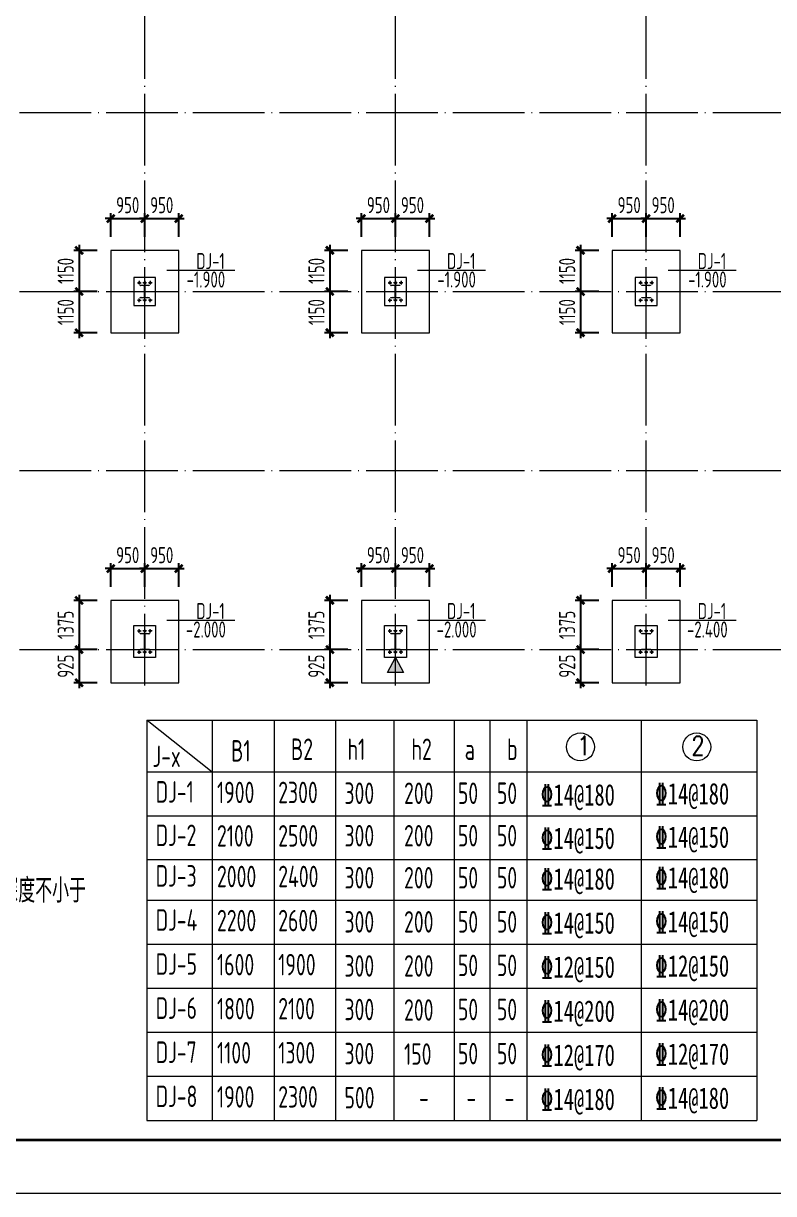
# Model space of a CAD drawing. Header units: millimetres. Extents: x 19781 to 898973, y -947928 to -267362.
# Drawn here: x 96355 to 117300, y -384690 to -352009 of the extents above; entities that cross this region are included whole.
import ezdxf
from ezdxf.enums import TextEntityAlignment as Align

# ---------------------------------------------------------------- set-up
doc = ezdxf.new("R2010")
doc.units = ezdxf.units.MM
doc.header["$LTSCALE"] = 100
doc.linetypes.add('CENTERX2', pattern=[101.599999, 63.5, -12.7, 12.7, -12.7])
doc.linetypes.add('DOTE', pattern=[2.42, 2, -0.2, 0.02, -0.2])
doc.layers.get('0').update_dxf_attribs({"lineweight": 18})
for name, color, linetype, lineweight in [('10', 7, 'Continuous', 18), ('1000', 2, 'Continuous', 18), ('11000', 4, 'Continuous', 18), ('52', 2, 'Continuous', 18), ('BORDER', 7, 'Continuous', 18), ('DIM', 3, 'Continuous', 18), ('DOTE', 1, 'DOTE', 18), ('JC', 7, 'Continuous', 18), ('PUB_TEXT', 7, 'Continuous', 18), ('TC', 151, 'Continuous', 18), ('数字', 3, 'Continuous', 20), ('轴线', 1, 'CENTERX2', 13), ('钢柱', 4, 'Continuous', 20)]:
    doc.layers.add(name, color=color, linetype=linetype, lineweight=lineweight)
doc.styles.add('_HZTXT', font='txt.shx', dxfattribs={"width": 0.7, "bigfont": 'hztxt.shx'})
doc.styles.add('TSSD_REIN', font='tssdeng.shx', dxfattribs={"width": 0.7, "bigfont": 'hztxt.shx'})
doc.dimstyles.new('TSSD_100_100', dxfattribs={"dimtxt": 300, "dimasz": 100, "dimexe": 100, "dimexo": 250, "dimgap": 100, "dimtad": 1, "dimdec": 0, "dimzin": 0, "dimdsep": 46, "dimtxsty": 'TSSD_REIN', "dimblk": 'ARCHTICK', "dimcen": 0, "dimdle": 100, "dimclrt": 7, "dimadec": 0, "dimazin": 0, "dimtfac": 1, "dimtdec": 0, "dimtix": 1, "dimtmove": 2, "dimatfit": 3, "dimfxl": 1, "dimtolj": 1, "dimtzin": 0, "dimarcsym": 0})
pattern_1 = [(315, (0, 0), (7.0710678, 7.0710678), []), (315, (0, -2.5), (7.0710678, 7.0710678), [])]

# ---------------------------------------------------------------- blocks, each defined once
blk = doc.blocks.new('_ArchTick_0')
at = {"color": 0, "linetype": 'ByBlock'}
blk.add_lwpolyline([(-0.71, -0.71, 0.5, 0.5, 0), (0.71, 0.71, 0.5, 0.5, 0)], format="xyseb", dxfattribs=at)
blk = doc.blocks.new('*X1571')
at = {"layer": 'DIM', "color": 0, "lineweight": -2, "ltscale": 100, "transparency": 16777216}
for p, q in [((97910, -367972), (97910, -369647)), ((98417, -368122), (97760, -368122)), ((98417, -369497), (97760, -369497))]:
    blk.add_line(p, q, dxfattribs=at)
at = {"layer": 'DIM', "color": 0, "lineweight": -2, "ltscale": 100, "transparency": 16777216, "xscale": 150, "yscale": 150, "zscale": 150}
for p, rotation in [((97910, -368122), 90), ((97910, -369497), 270)]:
    blk.add_blockref('_ArchTick_0', p, dxfattribs=dict(at, rotation=rotation))
at = {"layer": 'DIM', "color": 7, "ltscale": 100, "transparency": 16777216, "insert": (97535, -368809), "char_height": 450, "width": 3195, "attachment_point": 5, "rotation": 90, "style": 'TSSD_REIN'}
blk.add_mtext('1375', dxfattribs=at)
blk = doc.blocks.new('_ARCHTICK')
at = {"color": 0, "linetype": 'ByBlock', "const_width": 0.5}
blk.add_lwpolyline([(-0.5, -0.5), (0.5, 0.5)], dxfattribs=at)
blk = doc.blocks.new('*X1572')
at = {"layer": 'DIM', "color": 0, "lineweight": -2, "ltscale": 100, "transparency": 16777216}
for p, q in [((98792, -367234), (98642, -367234)), ((98792, -367747), (98792, -367084)), ((98792, -367234), (99742, -367234)), ((99742, -367747), (99742, -367084)), ((99742, -367234), (99892, -367234))]:
    blk.add_line(p, q, dxfattribs=at)
at = {"layer": 'DIM', "color": 0, "lineweight": -2, "ltscale": 100, "transparency": 16777216, "xscale": 150, "yscale": 150, "zscale": 150}
blk.add_blockref('_ArchTick_0', (98792, -367234), dxfattribs=at)
at = {"layer": 'DIM', "color": 0, "lineweight": -2, "ltscale": 100, "transparency": 16777216, "xscale": 150, "yscale": 150, "zscale": 150, "rotation": 180}
blk.add_blockref('_ArchTick_0', (99742, -367234), dxfattribs=at)
at = {"layer": 'DIM', "color": 7, "ltscale": 100, "transparency": 16777216, "insert": (99267, -366859), "char_height": 450, "width": 2430, "attachment_point": 5, "style": 'TSSD_REIN'}
blk.add_mtext('950', dxfattribs=at)
blk = doc.blocks.new('*X1577')
at = {"layer": 'DIM', "color": 0, "lineweight": -2, "ltscale": 100, "transparency": 16777216}
for p, q in [((98417, -369497), (97760, -369497)), ((97910, -369497), (97910, -369347)), ((97910, -369497), (97910, -370422)), ((98417, -370422), (97760, -370422)), ((97910, -370422), (97910, -370572))]:
    blk.add_line(p, q, dxfattribs=at)
at = {"layer": 'DIM', "color": 0, "lineweight": -2, "ltscale": 100, "transparency": 16777216, "xscale": 150, "yscale": 150, "zscale": 150}
for p, rotation in [((97910, -369497), 270), ((97910, -370422), 90)]:
    blk.add_blockref('_ArchTick_0', p, dxfattribs=dict(at, rotation=rotation))
at = {"layer": 'DIM', "color": 7, "ltscale": 100, "transparency": 16777216, "insert": (97535, -369959), "char_height": 450, "width": 2430, "attachment_point": 5, "rotation": 90, "style": 'TSSD_REIN'}
blk.add_mtext('925', dxfattribs=at)
blk = doc.blocks.new('*X1578')
at = {"layer": 'DIM', "color": 0, "lineweight": -2, "ltscale": 100, "transparency": 16777216}
for p, q in [((99742, -367234), (99592, -367234)), ((99742, -367747), (99742, -367084)), ((99742, -367234), (100692, -367234)), ((100692, -367747), (100692, -367084)), ((100692, -367234), (100842, -367234))]:
    blk.add_line(p, q, dxfattribs=at)
at = {"layer": 'DIM', "color": 0, "lineweight": -2, "ltscale": 100, "transparency": 16777216, "xscale": 150, "yscale": 150, "zscale": 150}
blk.add_blockref('_ArchTick_0', (99742, -367234), dxfattribs=at)
at = {"layer": 'DIM', "color": 0, "lineweight": -2, "ltscale": 100, "transparency": 16777216, "xscale": 150, "yscale": 150, "zscale": 150, "rotation": 180}
blk.add_blockref('_ArchTick_0', (100692, -367234), dxfattribs=at)
at = {"layer": 'DIM', "color": 7, "ltscale": 100, "transparency": 16777216, "insert": (100217, -366859), "char_height": 450, "width": 2430, "attachment_point": 5, "style": 'TSSD_REIN'}
blk.add_mtext('950', dxfattribs=at)
blk = doc.blocks.new('*X1579')
at = {"layer": 'DIM', "color": 0, "lineweight": -2, "ltscale": 100, "transparency": 16777216}
for p, q in [((98792, -357459), (98642, -357459)), ((98792, -357972), (98792, -357309)), ((98792, -357459), (99742, -357459)), ((99742, -357972), (99742, -357309)), ((99742, -357459), (99892, -357459))]:
    blk.add_line(p, q, dxfattribs=at)
at = {"layer": 'DIM', "color": 0, "lineweight": -2, "ltscale": 100, "transparency": 16777216, "xscale": 150, "yscale": 150, "zscale": 150}
blk.add_blockref('_ArchTick_0', (98792, -357459), dxfattribs=at)
at = {"layer": 'DIM', "color": 0, "lineweight": -2, "ltscale": 100, "transparency": 16777216, "xscale": 150, "yscale": 150, "zscale": 150, "rotation": 180}
blk.add_blockref('_ArchTick_0', (99742, -357459), dxfattribs=at)
at = {"layer": 'DIM', "color": 7, "ltscale": 100, "transparency": 16777216, "insert": (99267, -357084), "char_height": 450, "width": 2430, "attachment_point": 5, "style": 'TSSD_REIN'}
blk.add_mtext('950', dxfattribs=at)
blk = doc.blocks.new('*X1580')
at = {"layer": 'DIM', "color": 0, "lineweight": -2, "ltscale": 100, "transparency": 16777216}
for p, q in [((98417, -359497), (97760, -359497)), ((97910, -359347), (97910, -360797)), ((98417, -360647), (97760, -360647))]:
    blk.add_line(p, q, dxfattribs=at)
at = {"layer": 'DIM', "color": 0, "lineweight": -2, "ltscale": 100, "transparency": 16777216, "xscale": 150, "yscale": 150, "zscale": 150}
for p, rotation in [((97910, -359497), 90), ((97910, -360647), 270)]:
    blk.add_blockref('_ArchTick_0', p, dxfattribs=dict(at, rotation=rotation))
at = {"layer": 'DIM', "color": 7, "ltscale": 100, "transparency": 16777216, "insert": (97535, -360072), "char_height": 450, "width": 3195, "attachment_point": 5, "rotation": 90, "style": 'TSSD_REIN'}
blk.add_mtext('1150', dxfattribs=at)
blk = doc.blocks.new('*X1581')
at = {"layer": 'DIM', "color": 0, "lineweight": -2, "ltscale": 100, "transparency": 16777216}
for p, q in [((99742, -357459), (99592, -357459)), ((99742, -357972), (99742, -357309)), ((99742, -357459), (100692, -357459)), ((100692, -357972), (100692, -357309)), ((100692, -357459), (100842, -357459))]:
    blk.add_line(p, q, dxfattribs=at)
at = {"layer": 'DIM', "color": 0, "lineweight": -2, "ltscale": 100, "transparency": 16777216, "xscale": 150, "yscale": 150, "zscale": 150}
blk.add_blockref('_ArchTick_0', (99742, -357459), dxfattribs=at)
at = {"layer": 'DIM', "color": 0, "lineweight": -2, "ltscale": 100, "transparency": 16777216, "xscale": 150, "yscale": 150, "zscale": 150, "rotation": 180}
blk.add_blockref('_ArchTick_0', (100692, -357459), dxfattribs=at)
at = {"layer": 'DIM', "color": 7, "ltscale": 100, "transparency": 16777216, "insert": (100217, -357084), "char_height": 450, "width": 2430, "attachment_point": 5, "style": 'TSSD_REIN'}
blk.add_mtext('950', dxfattribs=at)
blk = doc.blocks.new('*X1582')
at = {"layer": 'DIM', "color": 0, "lineweight": -2, "ltscale": 100, "transparency": 16777216}
for p, q in [((98417, -358347), (97760, -358347)), ((97910, -358197), (97910, -359647)), ((98417, -359497), (97760, -359497))]:
    blk.add_line(p, q, dxfattribs=at)
at = {"layer": 'DIM', "color": 0, "lineweight": -2, "ltscale": 100, "transparency": 16777216, "xscale": 150, "yscale": 150, "zscale": 150}
for p, rotation in [((97910, -358347), 90), ((97910, -359497), 270)]:
    blk.add_blockref('_ArchTick_0', p, dxfattribs=dict(at, rotation=rotation))
at = {"layer": 'DIM', "color": 7, "ltscale": 100, "transparency": 16777216, "insert": (97535, -358922), "char_height": 450, "width": 3195, "attachment_point": 5, "rotation": 90, "style": 'TSSD_REIN'}
blk.add_mtext('1150', dxfattribs=at)
blk = doc.blocks.new('*X1591')
at = {"layer": 'DIM', "color": 0, "lineweight": -2, "ltscale": 100, "transparency": 16777216}
for p, q in [((104910, -367972), (104910, -369647)), ((105417, -368122), (104760, -368122)), ((105417, -369497), (104760, -369497))]:
    blk.add_line(p, q, dxfattribs=at)
at = {"layer": 'DIM', "color": 0, "lineweight": -2, "ltscale": 100, "transparency": 16777216, "xscale": 150, "yscale": 150, "zscale": 150}
for p, rotation in [((104910, -368122), 90), ((104910, -369497), 270)]:
    blk.add_blockref('_ArchTick_0', p, dxfattribs=dict(at, rotation=rotation))
at = {"layer": 'DIM', "color": 7, "ltscale": 100, "transparency": 16777216, "insert": (104535, -368809), "char_height": 450, "width": 3195, "attachment_point": 5, "rotation": 90, "style": 'TSSD_REIN'}
blk.add_mtext('1375', dxfattribs=at)
blk = doc.blocks.new('*X1592')
at = {"layer": 'DIM', "color": 0, "lineweight": -2, "ltscale": 100, "transparency": 16777216}
for p, q in [((105792, -367234), (105642, -367234)), ((105792, -367747), (105792, -367084)), ((105792, -367234), (106742, -367234)), ((106742, -367747), (106742, -367084)), ((106742, -367234), (106892, -367234))]:
    blk.add_line(p, q, dxfattribs=at)
at = {"layer": 'DIM', "color": 0, "lineweight": -2, "ltscale": 100, "transparency": 16777216, "xscale": 150, "yscale": 150, "zscale": 150}
blk.add_blockref('_ArchTick_0', (105792, -367234), dxfattribs=at)
at = {"layer": 'DIM', "color": 0, "lineweight": -2, "ltscale": 100, "transparency": 16777216, "xscale": 150, "yscale": 150, "zscale": 150, "rotation": 180}
blk.add_blockref('_ArchTick_0', (106742, -367234), dxfattribs=at)
at = {"layer": 'DIM', "color": 7, "ltscale": 100, "transparency": 16777216, "insert": (106267, -366859), "char_height": 450, "width": 2430, "attachment_point": 5, "style": 'TSSD_REIN'}
blk.add_mtext('950', dxfattribs=at)
blk = doc.blocks.new('*X1597')
at = {"layer": 'DIM', "color": 0, "lineweight": -2, "ltscale": 100, "transparency": 16777216}
for p, q in [((105417, -369497), (104760, -369497)), ((104910, -369497), (104910, -369347)), ((104910, -369497), (104910, -370422)), ((105417, -370422), (104760, -370422)), ((104910, -370422), (104910, -370572))]:
    blk.add_line(p, q, dxfattribs=at)
at = {"layer": 'DIM', "color": 0, "lineweight": -2, "ltscale": 100, "transparency": 16777216, "xscale": 150, "yscale": 150, "zscale": 150}
for p, rotation in [((104910, -369497), 270), ((104910, -370422), 90)]:
    blk.add_blockref('_ArchTick_0', p, dxfattribs=dict(at, rotation=rotation))
at = {"layer": 'DIM', "color": 7, "ltscale": 100, "transparency": 16777216, "insert": (104535, -369959), "char_height": 450, "width": 2430, "attachment_point": 5, "rotation": 90, "style": 'TSSD_REIN'}
blk.add_mtext('925', dxfattribs=at)
blk = doc.blocks.new('*X1598')
at = {"layer": 'DIM', "color": 0, "lineweight": -2, "ltscale": 100, "transparency": 16777216}
for p, q in [((106742, -367234), (106592, -367234)), ((106742, -367747), (106742, -367084)), ((106742, -367234), (107692, -367234)), ((107692, -367747), (107692, -367084)), ((107692, -367234), (107842, -367234))]:
    blk.add_line(p, q, dxfattribs=at)
at = {"layer": 'DIM', "color": 0, "lineweight": -2, "ltscale": 100, "transparency": 16777216, "xscale": 150, "yscale": 150, "zscale": 150}
blk.add_blockref('_ArchTick_0', (106742, -367234), dxfattribs=at)
at = {"layer": 'DIM', "color": 0, "lineweight": -2, "ltscale": 100, "transparency": 16777216, "xscale": 150, "yscale": 150, "zscale": 150, "rotation": 180}
blk.add_blockref('_ArchTick_0', (107692, -367234), dxfattribs=at)
at = {"layer": 'DIM', "color": 7, "ltscale": 100, "transparency": 16777216, "insert": (107217, -366859), "char_height": 450, "width": 2430, "attachment_point": 5, "style": 'TSSD_REIN'}
blk.add_mtext('950', dxfattribs=at)
blk = doc.blocks.new('*X1599')
at = {"layer": 'DIM', "color": 0, "lineweight": -2, "ltscale": 100, "transparency": 16777216}
for p, q in [((105792, -357459), (105642, -357459)), ((105792, -357972), (105792, -357309)), ((105792, -357459), (106742, -357459)), ((106742, -357972), (106742, -357309)), ((106742, -357459), (106892, -357459))]:
    blk.add_line(p, q, dxfattribs=at)
at = {"layer": 'DIM', "color": 0, "lineweight": -2, "ltscale": 100, "transparency": 16777216, "xscale": 150, "yscale": 150, "zscale": 150}
blk.add_blockref('_ArchTick_0', (105792, -357459), dxfattribs=at)
at = {"layer": 'DIM', "color": 0, "lineweight": -2, "ltscale": 100, "transparency": 16777216, "xscale": 150, "yscale": 150, "zscale": 150, "rotation": 180}
blk.add_blockref('_ArchTick_0', (106742, -357459), dxfattribs=at)
at = {"layer": 'DIM', "color": 7, "ltscale": 100, "transparency": 16777216, "insert": (106267, -357084), "char_height": 450, "width": 2430, "attachment_point": 5, "style": 'TSSD_REIN'}
blk.add_mtext('950', dxfattribs=at)
blk = doc.blocks.new('*X1600')
at = {"layer": 'DIM', "color": 0, "lineweight": -2, "ltscale": 100, "transparency": 16777216}
for p, q in [((105417, -359497), (104760, -359497)), ((104910, -359347), (104910, -360797)), ((105417, -360647), (104760, -360647))]:
    blk.add_line(p, q, dxfattribs=at)
at = {"layer": 'DIM', "color": 0, "lineweight": -2, "ltscale": 100, "transparency": 16777216, "xscale": 150, "yscale": 150, "zscale": 150}
for p, rotation in [((104910, -359497), 90), ((104910, -360647), 270)]:
    blk.add_blockref('_ArchTick_0', p, dxfattribs=dict(at, rotation=rotation))
at = {"layer": 'DIM', "color": 7, "ltscale": 100, "transparency": 16777216, "insert": (104535, -360072), "char_height": 450, "width": 3195, "attachment_point": 5, "rotation": 90, "style": 'TSSD_REIN'}
blk.add_mtext('1150', dxfattribs=at)
blk = doc.blocks.new('*X1601')
at = {"layer": 'DIM', "color": 0, "lineweight": -2, "ltscale": 100, "transparency": 16777216}
for p, q in [((106742, -357459), (106592, -357459)), ((106742, -357972), (106742, -357309)), ((106742, -357459), (107692, -357459)), ((107692, -357972), (107692, -357309)), ((107692, -357459), (107842, -357459))]:
    blk.add_line(p, q, dxfattribs=at)
at = {"layer": 'DIM', "color": 0, "lineweight": -2, "ltscale": 100, "transparency": 16777216, "xscale": 150, "yscale": 150, "zscale": 150}
blk.add_blockref('_ArchTick_0', (106742, -357459), dxfattribs=at)
at = {"layer": 'DIM', "color": 0, "lineweight": -2, "ltscale": 100, "transparency": 16777216, "xscale": 150, "yscale": 150, "zscale": 150, "rotation": 180}
blk.add_blockref('_ArchTick_0', (107692, -357459), dxfattribs=at)
at = {"layer": 'DIM', "color": 7, "ltscale": 100, "transparency": 16777216, "insert": (107217, -357084), "char_height": 450, "width": 2430, "attachment_point": 5, "style": 'TSSD_REIN'}
blk.add_mtext('950', dxfattribs=at)
blk = doc.blocks.new('*X1602')
at = {"layer": 'DIM', "color": 0, "lineweight": -2, "ltscale": 100, "transparency": 16777216}
for p, q in [((105417, -358347), (104760, -358347)), ((104910, -358197), (104910, -359647)), ((105417, -359497), (104760, -359497))]:
    blk.add_line(p, q, dxfattribs=at)
at = {"layer": 'DIM', "color": 0, "lineweight": -2, "ltscale": 100, "transparency": 16777216, "xscale": 150, "yscale": 150, "zscale": 150}
for p, rotation in [((104910, -358347), 90), ((104910, -359497), 270)]:
    blk.add_blockref('_ArchTick_0', p, dxfattribs=dict(at, rotation=rotation))
at = {"layer": 'DIM', "color": 7, "ltscale": 100, "transparency": 16777216, "insert": (104535, -358922), "char_height": 450, "width": 3195, "attachment_point": 5, "rotation": 90, "style": 'TSSD_REIN'}
blk.add_mtext('1150', dxfattribs=at)
blk = doc.blocks.new('*X1611')
at = {"layer": 'DIM', "color": 0, "lineweight": -2, "ltscale": 100, "transparency": 16777216}
for p, q in [((111910, -367972), (111910, -369647)), ((112417, -368122), (111760, -368122)), ((112417, -369497), (111760, -369497))]:
    blk.add_line(p, q, dxfattribs=at)
at = {"layer": 'DIM', "color": 0, "lineweight": -2, "ltscale": 100, "transparency": 16777216, "xscale": 150, "yscale": 150, "zscale": 150}
for p, rotation in [((111910, -368122), 90), ((111910, -369497), 270)]:
    blk.add_blockref('_ArchTick_0', p, dxfattribs=dict(at, rotation=rotation))
at = {"layer": 'DIM', "color": 7, "ltscale": 100, "transparency": 16777216, "insert": (111535, -368809), "char_height": 450, "width": 3195, "attachment_point": 5, "rotation": 90, "style": 'TSSD_REIN'}
blk.add_mtext('1375', dxfattribs=at)
blk = doc.blocks.new('*X1612')
at = {"layer": 'DIM', "color": 0, "lineweight": -2, "ltscale": 100, "transparency": 16777216}
for p, q in [((112792, -367234), (112642, -367234)), ((112792, -367747), (112792, -367084)), ((112792, -367234), (113742, -367234)), ((113742, -367747), (113742, -367084)), ((113742, -367234), (113892, -367234))]:
    blk.add_line(p, q, dxfattribs=at)
at = {"layer": 'DIM', "color": 0, "lineweight": -2, "ltscale": 100, "transparency": 16777216, "xscale": 150, "yscale": 150, "zscale": 150}
blk.add_blockref('_ArchTick_0', (112792, -367234), dxfattribs=at)
at = {"layer": 'DIM', "color": 0, "lineweight": -2, "ltscale": 100, "transparency": 16777216, "xscale": 150, "yscale": 150, "zscale": 150, "rotation": 180}
blk.add_blockref('_ArchTick_0', (113742, -367234), dxfattribs=at)
at = {"layer": 'DIM', "color": 7, "ltscale": 100, "transparency": 16777216, "insert": (113267, -366859), "char_height": 450, "width": 2430, "attachment_point": 5, "style": 'TSSD_REIN'}
blk.add_mtext('950', dxfattribs=at)
blk = doc.blocks.new('*X1617')
at = {"layer": 'DIM', "color": 0, "lineweight": -2, "ltscale": 100, "transparency": 16777216}
for p, q in [((112417, -369497), (111760, -369497)), ((111910, -369497), (111910, -369347)), ((111910, -369497), (111910, -370422)), ((112417, -370422), (111760, -370422)), ((111910, -370422), (111910, -370572))]:
    blk.add_line(p, q, dxfattribs=at)
at = {"layer": 'DIM', "color": 0, "lineweight": -2, "ltscale": 100, "transparency": 16777216, "xscale": 150, "yscale": 150, "zscale": 150}
for p, rotation in [((111910, -369497), 270), ((111910, -370422), 90)]:
    blk.add_blockref('_ArchTick_0', p, dxfattribs=dict(at, rotation=rotation))
at = {"layer": 'DIM', "color": 7, "ltscale": 100, "transparency": 16777216, "insert": (111535, -369959), "char_height": 450, "width": 2430, "attachment_point": 5, "rotation": 90, "style": 'TSSD_REIN'}
blk.add_mtext('925', dxfattribs=at)
blk = doc.blocks.new('*X1618')
at = {"layer": 'DIM', "color": 0, "lineweight": -2, "ltscale": 100, "transparency": 16777216}
for p, q in [((113742, -367234), (113592, -367234)), ((113742, -367747), (113742, -367084)), ((113742, -367234), (114692, -367234)), ((114692, -367747), (114692, -367084)), ((114692, -367234), (114842, -367234))]:
    blk.add_line(p, q, dxfattribs=at)
at = {"layer": 'DIM', "color": 0, "lineweight": -2, "ltscale": 100, "transparency": 16777216, "xscale": 150, "yscale": 150, "zscale": 150}
blk.add_blockref('_ArchTick_0', (113742, -367234), dxfattribs=at)
at = {"layer": 'DIM', "color": 0, "lineweight": -2, "ltscale": 100, "transparency": 16777216, "xscale": 150, "yscale": 150, "zscale": 150, "rotation": 180}
blk.add_blockref('_ArchTick_0', (114692, -367234), dxfattribs=at)
at = {"layer": 'DIM', "color": 7, "ltscale": 100, "transparency": 16777216, "insert": (114217, -366859), "char_height": 450, "width": 2430, "attachment_point": 5, "style": 'TSSD_REIN'}
blk.add_mtext('950', dxfattribs=at)
blk = doc.blocks.new('*X1619')
at = {"layer": 'DIM', "color": 0, "lineweight": -2, "ltscale": 100, "transparency": 16777216}
for p, q in [((112792, -357459), (112642, -357459)), ((112792, -357972), (112792, -357309)), ((112792, -357459), (113742, -357459)), ((113742, -357972), (113742, -357309)), ((113742, -357459), (113892, -357459))]:
    blk.add_line(p, q, dxfattribs=at)
at = {"layer": 'DIM', "color": 0, "lineweight": -2, "ltscale": 100, "transparency": 16777216, "xscale": 150, "yscale": 150, "zscale": 150}
blk.add_blockref('_ArchTick_0', (112792, -357459), dxfattribs=at)
at = {"layer": 'DIM', "color": 0, "lineweight": -2, "ltscale": 100, "transparency": 16777216, "xscale": 150, "yscale": 150, "zscale": 150, "rotation": 180}
blk.add_blockref('_ArchTick_0', (113742, -357459), dxfattribs=at)
at = {"layer": 'DIM', "color": 7, "ltscale": 100, "transparency": 16777216, "insert": (113267, -357084), "char_height": 450, "width": 2430, "attachment_point": 5, "style": 'TSSD_REIN'}
blk.add_mtext('950', dxfattribs=at)
blk = doc.blocks.new('*X1620')
at = {"layer": 'DIM', "color": 0, "lineweight": -2, "ltscale": 100, "transparency": 16777216}
for p, q in [((112417, -359497), (111760, -359497)), ((111910, -359347), (111910, -360797)), ((112417, -360647), (111760, -360647))]:
    blk.add_line(p, q, dxfattribs=at)
at = {"layer": 'DIM', "color": 0, "lineweight": -2, "ltscale": 100, "transparency": 16777216, "xscale": 150, "yscale": 150, "zscale": 150}
for p, rotation in [((111910, -359497), 90), ((111910, -360647), 270)]:
    blk.add_blockref('_ArchTick_0', p, dxfattribs=dict(at, rotation=rotation))
at = {"layer": 'DIM', "color": 7, "ltscale": 100, "transparency": 16777216, "insert": (111535, -360072), "char_height": 450, "width": 3195, "attachment_point": 5, "rotation": 90, "style": 'TSSD_REIN'}
blk.add_mtext('1150', dxfattribs=at)
blk = doc.blocks.new('*X1621')
at = {"layer": 'DIM', "color": 0, "lineweight": -2, "ltscale": 100, "transparency": 16777216}
for p, q in [((113742, -357459), (113592, -357459)), ((113742, -357972), (113742, -357309)), ((113742, -357459), (114692, -357459)), ((114692, -357972), (114692, -357309)), ((114692, -357459), (114842, -357459))]:
    blk.add_line(p, q, dxfattribs=at)
at = {"layer": 'DIM', "color": 0, "lineweight": -2, "ltscale": 100, "transparency": 16777216, "xscale": 150, "yscale": 150, "zscale": 150}
blk.add_blockref('_ArchTick_0', (113742, -357459), dxfattribs=at)
at = {"layer": 'DIM', "color": 0, "lineweight": -2, "ltscale": 100, "transparency": 16777216, "xscale": 150, "yscale": 150, "zscale": 150, "rotation": 180}
blk.add_blockref('_ArchTick_0', (114692, -357459), dxfattribs=at)
at = {"layer": 'DIM', "color": 7, "ltscale": 100, "transparency": 16777216, "insert": (114217, -357084), "char_height": 450, "width": 2430, "attachment_point": 5, "style": 'TSSD_REIN'}
blk.add_mtext('950', dxfattribs=at)
blk = doc.blocks.new('*X1622')
at = {"layer": 'DIM', "color": 0, "lineweight": -2, "ltscale": 100, "transparency": 16777216}
for p, q in [((112417, -358347), (111760, -358347)), ((111910, -358197), (111910, -359647)), ((112417, -359497), (111760, -359497))]:
    blk.add_line(p, q, dxfattribs=at)
at = {"layer": 'DIM', "color": 0, "lineweight": -2, "ltscale": 100, "transparency": 16777216, "xscale": 150, "yscale": 150, "zscale": 150}
for p, rotation in [((111910, -358347), 90), ((111910, -359497), 270)]:
    blk.add_blockref('_ArchTick_0', p, dxfattribs=dict(at, rotation=rotation))
at = {"layer": 'DIM', "color": 7, "ltscale": 100, "transparency": 16777216, "insert": (111535, -358922), "char_height": 450, "width": 3195, "attachment_point": 5, "rotation": 90, "style": 'TSSD_REIN'}
blk.add_mtext('1150', dxfattribs=at)

msp = doc.modelspace()

# ---------------------------------------------------------------- hatches: boundary and pattern name
h = msp.add_hatch(color=256)
edge = h.paths.add_edge_path(flags=0)
edge.add_arc((99587.21, -359252), 26, 0, 360)
h = msp.add_hatch(color=256)
edge = h.paths.add_edge_path(flags=0)
edge.add_arc((99742.21, -359252), 26, 0, 360)
h = msp.add_hatch(color=256)
edge = h.paths.add_edge_path(flags=0)
edge.add_arc((99897.21, -359252), 26, 0, 360)
h = msp.add_hatch(color=256)
edge = h.paths.add_edge_path(flags=0)
edge.add_arc((106587.21, -359252), 26, 0, 360)
h = msp.add_hatch(color=256)
edge = h.paths.add_edge_path(flags=0)
edge.add_arc((106742.21, -359252), 26, 0, 360)
h = msp.add_hatch(color=256)
edge = h.paths.add_edge_path(flags=0)
edge.add_arc((106897.21, -359252), 26, 0, 360)
h = msp.add_hatch(color=256)
edge = h.paths.add_edge_path(flags=0)
edge.add_arc((113587.21, -359252), 26, 0, 360)
h = msp.add_hatch(color=256)
edge = h.paths.add_edge_path(flags=0)
edge.add_arc((113742.21, -359252), 26, 0, 360)
h = msp.add_hatch(color=256)
edge = h.paths.add_edge_path(flags=0)
edge.add_arc((113897.21, -359252), 26, 0, 360)
h = msp.add_hatch(color=256)
edge = h.paths.add_edge_path(flags=0)
edge.add_arc((99587.21, -359742), 26, 0, 360)
h = msp.add_hatch(color=256)
edge = h.paths.add_edge_path(flags=0)
edge.add_arc((99742.21, -359742), 26, 0, 360)
h = msp.add_hatch(color=256)
edge = h.paths.add_edge_path(flags=0)
edge.add_arc((99897.21, -359742), 26, 0, 360)
h = msp.add_hatch(color=256)
edge = h.paths.add_edge_path(flags=0)
edge.add_arc((106587.21, -359742), 26, 0, 360)
h = msp.add_hatch(color=256)
edge = h.paths.add_edge_path(flags=0)
edge.add_arc((106742.21, -359742), 26, 0, 360)
h = msp.add_hatch(color=256)
edge = h.paths.add_edge_path(flags=0)
edge.add_arc((106897.21, -359742), 26, 0, 360)
h = msp.add_hatch(color=256)
edge = h.paths.add_edge_path(flags=0)
edge.add_arc((113587.21, -359742), 26, 0, 360)
h = msp.add_hatch(color=256)
edge = h.paths.add_edge_path(flags=0)
edge.add_arc((113742.21, -359742), 26, 0, 360)
h = msp.add_hatch(color=256)
edge = h.paths.add_edge_path(flags=0)
edge.add_arc((113897.21, -359742), 26, 0, 360)
h = msp.add_hatch(color=256)
edge = h.paths.add_edge_path(flags=0)
edge.add_arc((99587.21, -368977), 26, 0, 360)
h = msp.add_hatch(color=256)
edge = h.paths.add_edge_path(flags=0)
edge.add_arc((99742.21, -368977), 26, 0, 360)
h = msp.add_hatch(color=256)
edge = h.paths.add_edge_path(flags=0)
edge.add_arc((99897.21, -368977), 26, 0, 360)
h = msp.add_hatch(color=256)
edge = h.paths.add_edge_path(flags=0)
edge.add_arc((106587.21, -368977), 26, 0, 360)
h = msp.add_hatch(color=256)
edge = h.paths.add_edge_path(flags=0)
edge.add_arc((106742.21, -368977), 26, 0, 360)
h = msp.add_hatch(color=256)
edge = h.paths.add_edge_path(flags=0)
edge.add_arc((106897.21, -368977), 26, 0, 360)
h = msp.add_hatch(color=256)
edge = h.paths.add_edge_path(flags=0)
edge.add_arc((113587.21, -368977), 26, 0, 360)
h = msp.add_hatch(color=256)
edge = h.paths.add_edge_path(flags=0)
edge.add_arc((113742.21, -368977), 26, 0, 360)
h = msp.add_hatch(color=256)
edge = h.paths.add_edge_path(flags=0)
edge.add_arc((113897.21, -368977), 26, 0, 360)
h = msp.add_hatch(color=256)
edge = h.paths.add_edge_path(flags=0)
edge.add_arc((99587.21, -369567), 26, 0, 360)
h = msp.add_hatch(color=256)
edge = h.paths.add_edge_path(flags=0)
edge.add_arc((99742.21, -369567), 26, 0, 360)
h = msp.add_hatch(color=256)
edge = h.paths.add_edge_path(flags=0)
edge.add_arc((99897.21, -369567), 26, 0, 360)
h = msp.add_hatch(color=256)
edge = h.paths.add_edge_path(flags=0)
edge.add_arc((106587.21, -369567), 26, 0, 360)
h = msp.add_hatch(color=256)
edge = h.paths.add_edge_path(flags=0)
edge.add_arc((106742.21, -369567), 26, 0, 360)
h = msp.add_hatch(color=256)
edge = h.paths.add_edge_path(flags=0)
edge.add_arc((106897.21, -369567), 26, 0, 360)
h = msp.add_hatch(color=256)
edge = h.paths.add_edge_path(flags=0)
edge.add_arc((113587.21, -369567), 26, 0, 360)
h = msp.add_hatch(color=256)
edge = h.paths.add_edge_path(flags=0)
edge.add_arc((113742.21, -369567), 26, 0, 360)
h = msp.add_hatch(color=256)
edge = h.paths.add_edge_path(flags=0)
edge.add_arc((113897.21, -369567), 26, 0, 360)
at = {"layer": '10', "ltscale": 100}
h = msp.add_hatch(dxfattribs=at)
h.set_pattern_fill('金属', color=256, style=0, pattern_type=0)
h.set_pattern_definition(pattern_1)
h.paths.add_polyline_path([(99746.21, -359662), (99867.21, -359662), (99867.21, -359672), (99617.21, -359672), (99617.21, -359662), (99738.21, -359662), (99738.21, -359332), (99617.21, -359332), (99617.21, -359322), (99867.21, -359322), (99867.21, -359332), (99746.21, -359332)], flags=0)
h = msp.add_hatch(dxfattribs=at)
h.set_pattern_fill('金属', color=256, style=0, pattern_type=0)
h.set_pattern_definition(pattern_1)
h.paths.add_polyline_path([(106746.21, -359662), (106867.21, -359662), (106867.21, -359672), (106617.21, -359672), (106617.21, -359662), (106738.21, -359662), (106738.21, -359332), (106617.21, -359332), (106617.21, -359322), (106867.21, -359322), (106867.21, -359332), (106746.21, -359332)], flags=0)
h = msp.add_hatch(dxfattribs=at)
h.set_pattern_fill('金属', color=256, style=0, pattern_type=0)
h.set_pattern_definition(pattern_1)
h.paths.add_polyline_path([(113746.21, -359662), (113867.21, -359662), (113867.21, -359672), (113617.21, -359672), (113617.21, -359662), (113738.21, -359662), (113738.21, -359332), (113617.21, -359332), (113617.21, -359322), (113867.21, -359322), (113867.21, -359332), (113746.21, -359332)], flags=0)
h = msp.add_hatch(dxfattribs=at)
h.set_pattern_fill('金属', color=256, style=0, pattern_type=0)
h.set_pattern_definition(pattern_1)
h.paths.add_polyline_path([(99746.21, -369485), (99872.21, -369485), (99872.21, -369497), (99612.21, -369497), (99612.21, -369485), (99738.21, -369485), (99738.21, -369059), (99612.21, -369059), (99612.21, -369047), (99872.21, -369047), (99872.21, -369059), (99746.21, -369059)], flags=0)
h = msp.add_hatch(dxfattribs=at)
h.set_pattern_fill('金属', color=256, style=0, pattern_type=0)
h.set_pattern_definition(pattern_1)
h.paths.add_polyline_path([(106746.21, -369485), (106872.21, -369485), (106872.21, -369497), (106612.21, -369497), (106612.21, -369485), (106738.21, -369485), (106738.21, -369059), (106612.21, -369059), (106612.21, -369047), (106872.21, -369047), (106872.21, -369059), (106746.21, -369059)], flags=0)
h = msp.add_hatch(dxfattribs=at)
h.set_pattern_fill('金属', color=256, style=0, pattern_type=0)
h.set_pattern_definition(pattern_1)
h.paths.add_polyline_path([(113746.21, -369485), (113872.21, -369485), (113872.21, -369497), (113612.21, -369497), (113612.21, -369485), (113738.21, -369485), (113738.21, -369059), (113612.21, -369059), (113612.21, -369047), (113872.21, -369047), (113872.21, -369059), (113746.21, -369059)], flags=0)
at = {"layer": '52', "ltscale": 100}
msp.add_hatch(color=256, dxfattribs=at).paths.add_polyline_path([(106968.32, -370132.83), (106516.09, -370132.83), (106742.21, -369717)], flags=0)

# ---------------------------------------------------------------- linework, layer by layer
for p, q in [((99802.21, -371471), (116832.62, -371471)), ((99802.21, -371471), (99802.21, -382646.27)), ((99806.08, -371471.88), (101620.67, -372909.64)), ((101620.76, -371471), (101620.76, -382646.27)), ((103353.79, -371471), (103353.79, -382646.27)), ((105066.25, -371471), (105066.25, -382646.27)), ((106693.36, -371471), (106693.36, -382646.27)), ((108377.69, -371471), (108377.69, -382646.27)), ((109379.26, -371471), (109379.26, -382646.27)), ((110407.33, -371471), (110407.33, -382646.27)), ((110407.33, -371471), (110407.33, -382646.27)), ((113598.42, -371471), (113598.42, -382646.27)), ((116832.62, -371471), (116832.62, -382646.27)), ((99802.21, -372913.33), (116832.62, -372913.33))]:
    msp.add_line(p, q)
for centre in [(111908.02, -372214.62), (115154.59, -372214.62)]:
    msp.add_circle(centre, 389.7)
at = {"layer": '1000', "ltscale": 100}
for points in [[(99437.21, -359102), (99437.21, -359892), (100047.21, -359892), (100047.21, -359102)], [(106437.21, -359102), (106437.21, -359892), (107047.21, -359892), (107047.21, -359102)], [(113437.21, -359102), (113437.21, -359892), (114047.21, -359892), (114047.21, -359102)], [(100047.21, -369717), (99437.21, -369717), (99437.21, -368827), (100047.21, -368827)], [(107047.21, -369717), (106437.21, -369717), (106437.21, -368827), (107047.21, -368827)], [(114047.21, -369717), (113437.21, -369717), (113437.21, -368827), (114047.21, -368827)]]:
    msp.add_lwpolyline(points, close=True, dxfattribs=at)
at = {"layer": '11000'}
for centre in [(99587.21, -359252), (99742.21, -359252), (99897.21, -359252), (106587.21, -359252), (106742.21, -359252), (106897.21, -359252), (113587.21, -359252), (113742.21, -359252), (113897.21, -359252), (99587.21, -359742), (99742.21, -359742), (99897.21, -359742), (106587.21, -359742), (106742.21, -359742), (106897.21, -359742), (113587.21, -359742), (113742.21, -359742), (113897.21, -359742), (99587.21, -368977), (99742.21, -368977), (99897.21, -368977), (106587.21, -368977), (106742.21, -368977), (106897.21, -368977), (113587.21, -368977), (113742.21, -368977), (113897.21, -368977), (99587.21, -369567), (99742.21, -369567), (99897.21, -369567), (106587.21, -369567), (106742.21, -369567), (106897.21, -369567), (113587.21, -369567), (113742.21, -369567), (113897.21, -369567)]:
    msp.add_circle(centre, 26, dxfattribs=at)
at = {"layer": '52', "ltscale": 100}
msp.add_lwpolyline([(106968.32, -370132.83), (106516.09, -370132.83), (106742.21, -369717)], close=True, dxfattribs=at)
at = {"layer": 'BORDER'}
msp.add_lwpolyline([(19977, -384690.47), (19977, -321690.47), (153627, -321690.47), (153627, -384690.47)], close=True, dxfattribs=at)
msp.add_lwpolyline([(23727, -383190.47, 75, 75, 0), (23727, -323190.47, 75, 75, 0), (152127, -323190.47, 75, 75, 0), (152127, -383190.47, 75, 75, 0)], format="xyseb", close=True, dxfattribs=at)
at = {"layer": 'DOTE', "linetype": 'DOTE', "ltscale": 10}
for p, q in [((99742.21, -370497), (99742.21, -328497)), ((106742.21, -370497), (106742.21, -328497)), ((113742.21, -370497), (113742.21, -328497)), ((35742.21, -354497), (135742.21, -354497)), ((35742.21, -359497), (135742.21, -359497)), ((35742.21, -364497), (135742.21, -364497)), ((35742.21, -369497), (135742.21, -369497))]:
    msp.add_line(p, q, dxfattribs=at)
at = {"layer": 'JC', "ltscale": 100}
for points in [[(100692.21, -358347), (98792.21, -358347), (98792.21, -360647), (100692.21, -360647)], [(107692.21, -358347), (105792.21, -358347), (105792.21, -360647), (107692.21, -360647)], [(114692.21, -358347), (112792.21, -358347), (112792.21, -360647), (114692.21, -360647)], [(100692.21, -368122), (98792.21, -368122), (98792.21, -370422), (100692.21, -370422)], [(107692.21, -368122), (105792.21, -368122), (105792.21, -370422), (107692.21, -370422)], [(114692.21, -368122), (112792.21, -368122), (112792.21, -370422), (114692.21, -370422)]]:
    msp.add_lwpolyline(points, close=True, dxfattribs=at)
at = {"layer": 'PUB_TEXT'}
for p, q in [((99802.21, -374144.35), (116832.62, -374144.35)), ((99802.21, -375356.17), (116832.62, -375356.17)), ((99802.21, -376491.15), (116832.62, -376491.15)), ((99802.21, -377722.17), (116832.62, -377722.17)), ((99802.21, -378953.2), (116832.62, -378953.2)), ((99802.21, -380184.22), (116832.62, -380184.22)), ((99802.21, -381415.25), (116832.62, -381415.25)), ((99802.21, -382646.27), (116832.62, -382646.27))]:
    msp.add_line(p, q, dxfattribs=at)
at = {"layer": '数字', "ltscale": 100}
for p, q in [((100359.21, -358903), (102254.21, -358903)), ((107359.21, -358903), (109254.21, -358903)), ((114359.21, -358903), (116254.21, -358903)), ((100359.21, -368678), (102254.21, -368678)), ((107359.21, -368678), (109254.21, -368678)), ((114359.21, -368678), (116254.21, -368678))]:
    msp.add_line(p, q, dxfattribs=at)
at = {"layer": '轴线'}
for p, q in [((99536.21, -359252), (99638.21, -359252)), ((99587.21, -359201), (99587.21, -359303)), ((99793.21, -359252), (99691.21, -359252)), ((99742.21, -359201), (99742.21, -359303)), ((99948.21, -359252), (99846.21, -359252)), ((99897.21, -359201), (99897.21, -359303)), ((106536.21, -359252), (106638.21, -359252)), ((106587.21, -359201), (106587.21, -359303)), ((106793.21, -359252), (106691.21, -359252)), ((106742.21, -359201), (106742.21, -359303)), ((106948.21, -359252), (106846.21, -359252)), ((106897.21, -359201), (106897.21, -359303)), ((113536.21, -359252), (113638.21, -359252)), ((113587.21, -359201), (113587.21, -359303)), ((113793.21, -359252), (113691.21, -359252)), ((113742.21, -359201), (113742.21, -359303)), ((113948.21, -359252), (113846.21, -359252)), ((113897.21, -359201), (113897.21, -359303)), ((99536.21, -359742), (99638.21, -359742)), ((99587.21, -359793), (99587.21, -359691)), ((99793.21, -359742), (99691.21, -359742)), ((99742.21, -359793), (99742.21, -359691)), ((99948.21, -359742), (99846.21, -359742)), ((99897.21, -359793), (99897.21, -359691)), ((106536.21, -359742), (106638.21, -359742)), ((106587.21, -359793), (106587.21, -359691)), ((106793.21, -359742), (106691.21, -359742)), ((106742.21, -359793), (106742.21, -359691)), ((106948.21, -359742), (106846.21, -359742)), ((106897.21, -359793), (106897.21, -359691)), ((113536.21, -359742), (113638.21, -359742)), ((113587.21, -359793), (113587.21, -359691)), ((113793.21, -359742), (113691.21, -359742)), ((113742.21, -359793), (113742.21, -359691)), ((113948.21, -359742), (113846.21, -359742)), ((113897.21, -359793), (113897.21, -359691)), ((99587.21, -369028), (99587.21, -368926)), ((99742.21, -369028), (99742.21, -368926)), ((99897.21, -369028), (99897.21, -368926)), ((106587.21, -369028), (106587.21, -368926)), ((106742.21, -369028), (106742.21, -368926)), ((106897.21, -369028), (106897.21, -368926)), ((113587.21, -369028), (113587.21, -368926)), ((113742.21, -369028), (113742.21, -368926)), ((113897.21, -369028), (113897.21, -368926)), ((99536.21, -368977), (99638.21, -368977)), ((99793.21, -368977), (99691.21, -368977)), ((99948.21, -368977), (99846.21, -368977)), ((106536.21, -368977), (106638.21, -368977)), ((106793.21, -368977), (106691.21, -368977)), ((106948.21, -368977), (106846.21, -368977)), ((113536.21, -368977), (113638.21, -368977)), ((113793.21, -368977), (113691.21, -368977)), ((113948.21, -368977), (113846.21, -368977)), ((99536.21, -369567), (99638.21, -369567)), ((99587.21, -369618), (99587.21, -369516)), ((99793.21, -369567), (99691.21, -369567)), ((99742.21, -369618), (99742.21, -369516)), ((99948.21, -369567), (99846.21, -369567)), ((99897.21, -369618), (99897.21, -369516)), ((106536.21, -369567), (106638.21, -369567)), ((106587.21, -369618), (106587.21, -369516)), ((106793.21, -369567), (106691.21, -369567)), ((106742.21, -369618), (106742.21, -369516)), ((106948.21, -369567), (106846.21, -369567)), ((106897.21, -369618), (106897.21, -369516)), ((113536.21, -369567), (113638.21, -369567)), ((113587.21, -369618), (113587.21, -369516)), ((113793.21, -369567), (113691.21, -369567)), ((113742.21, -369618), (113742.21, -369516)), ((113948.21, -369567), (113846.21, -369567)), ((113897.21, -369618), (113897.21, -369516))]:
    msp.add_line(p, q, dxfattribs=at)
at = {"layer": '钢柱', "ltscale": 100}
for points in [[(99746.21, -359662), (99867.21, -359662), (99867.21, -359672), (99617.21, -359672), (99617.21, -359662), (99738.21, -359662), (99738.21, -359332), (99617.21, -359332), (99617.21, -359322), (99867.21, -359322), (99867.21, -359332), (99746.21, -359332)], [(106746.21, -359662), (106867.21, -359662), (106867.21, -359672), (106617.21, -359672), (106617.21, -359662), (106738.21, -359662), (106738.21, -359332), (106617.21, -359332), (106617.21, -359322), (106867.21, -359322), (106867.21, -359332), (106746.21, -359332)], [(113746.21, -359662), (113867.21, -359662), (113867.21, -359672), (113617.21, -359672), (113617.21, -359662), (113738.21, -359662), (113738.21, -359332), (113617.21, -359332), (113617.21, -359322), (113867.21, -359322), (113867.21, -359332), (113746.21, -359332)], [(99746.21, -369485), (99872.21, -369485), (99872.21, -369497), (99612.21, -369497), (99612.21, -369485), (99738.21, -369485), (99738.21, -369059), (99612.21, -369059), (99612.21, -369047), (99872.21, -369047), (99872.21, -369059), (99746.21, -369059)], [(106746.21, -369485), (106872.21, -369485), (106872.21, -369497), (106612.21, -369497), (106612.21, -369485), (106738.21, -369485), (106738.21, -369059), (106612.21, -369059), (106612.21, -369047), (106872.21, -369047), (106872.21, -369059), (106746.21, -369059)], [(113746.21, -369485), (113872.21, -369485), (113872.21, -369497), (113612.21, -369497), (113612.21, -369485), (113738.21, -369485), (113738.21, -369059), (113612.21, -369059), (113612.21, -369047), (113872.21, -369047), (113872.21, -369059), (113746.21, -369059)]]:
    msp.add_lwpolyline(points, close=True, dxfattribs=at)

# ---------------------------------------------------------------- texts
at = {"layer": 'PUB_TEXT'}
for s, height, style, width, p in [('J-x', 600, 'TSSD_REIN', 0.7, (99958.02, -372775.77)), ('B1', 600, 'TSSD_REIN', 0.7, (102155.13, -372624.75)), ('B2', 600, 'TSSD_REIN', 0.7, (103826.54, -372580.19)), ('h1', 600, 'TSSD_REIN', 0.7, (105404.04, -372580.19)), ('h2', 600, 'TSSD_REIN', 0.7, (107187.73, -372580.19)), ('a', 600, 'TSSD_REIN', 0.7, (108677.02, -372580.19)), ('b', 600, 'TSSD_REIN', 0.7, (109857.8, -372580.19)), ('1', 525, '_HZTXT', 0.8, (111818.58, -372441.33)), ('2', 525, '_HZTXT', 0.8, (115007.8, -372441.33)), ('DJ-1', 600, 'TSSD_REIN', 0.7, (100049.39, -373770.76)), ('1900', 600, 'TSSD_REIN', 0.7, (101759.38, -373786.87)), ('2300', 600, 'TSSD_REIN', 0.7, (103469.08, -373786.87)), ('300', 600, 'TSSD_REIN', 0.7, (105318.32, -373809.05)), ('200', 600, 'TSSD_REIN', 0.7, (106982.24, -373809.05)), ('50', 600, 'TSSD_REIN', 0.7, (108485.93, -373809.05)), ('50', 600, 'TSSD_REIN', 0.7, (109574.24, -373809.05)), ('DJ-2', 600, 'TSSD_REIN', 0.7, (100049.39, -374982.57)), ('2100', 600, 'TSSD_REIN', 0.7, (101759.38, -374998.68)), ('2500', 600, 'TSSD_REIN', 0.7, (103469.08, -374998.68)), ('300', 600, 'TSSD_REIN', 0.7, (105318.32, -374995.75)), ('200', 600, 'TSSD_REIN', 0.7, (106982.24, -374995.75)), ('50', 600, 'TSSD_REIN', 0.7, (108485.93, -374995.75)), ('50', 600, 'TSSD_REIN', 0.7, (109574.24, -374995.75)), ('DJ-3', 600, 'TSSD_REIN', 0.7, (100049.39, -376117.55)), ('2000', 600, 'TSSD_REIN', 0.7, (101759.38, -376133.66)), ('2400', 600, 'TSSD_REIN', 0.7, (103469.08, -376133.66)), ('300', 600, 'TSSD_REIN', 0.7, (105318.32, -376169.56)), ('200', 600, 'TSSD_REIN', 0.7, (106982.24, -376169.56)), ('50', 600, 'TSSD_REIN', 0.7, (108485.93, -376169.56)), ('50', 600, 'TSSD_REIN', 0.7, (109574.24, -376169.56)), ('DJ-4', 600, 'TSSD_REIN', 0.7, (100049.39, -377348.58)), ('2200', 600, 'TSSD_REIN', 0.7, (101759.38, -377364.68)), ('2600', 600, 'TSSD_REIN', 0.7, (103469.08, -377364.68)), ('300', 600, 'TSSD_REIN', 0.7, (105318.32, -377400.59)), ('200', 600, 'TSSD_REIN', 0.7, (106982.24, -377400.59)), ('50', 600, 'TSSD_REIN', 0.7, (108485.93, -377400.59)), ('50', 600, 'TSSD_REIN', 0.7, (109574.24, -377400.59)), ('DJ-5', 600, 'TSSD_REIN', 0.7, (100049.39, -378579.6)), ('1600', 600, 'TSSD_REIN', 0.7, (101759.38, -378595.71)), ('1900', 600, 'TSSD_REIN', 0.7, (103469.08, -378595.71)), ('300', 600, 'TSSD_REIN', 0.7, (105318.32, -378631.61)), ('200', 600, 'TSSD_REIN', 0.7, (106982.24, -378631.61)), ('50', 600, 'TSSD_REIN', 0.7, (108485.93, -378617.89)), ('50', 600, 'TSSD_REIN', 0.7, (109574.24, -378617.89)), ('DJ-6', 600, 'TSSD_REIN', 0.7, (100049.39, -379810.63)), ('1800', 600, 'TSSD_REIN', 0.7, (101759.38, -379826.73)), ('2100', 600, 'TSSD_REIN', 0.7, (103469.08, -379826.73)), ('300', 600, 'TSSD_REIN', 0.7, (105318.32, -379848.92)), ('200', 600, 'TSSD_REIN', 0.7, (106982.24, -379862.64)), ('50', 600, 'TSSD_REIN', 0.7, (108485.93, -379848.92)), ('50', 600, 'TSSD_REIN', 0.7, (109574.24, -379848.92)), ('DJ-7', 600, 'TSSD_REIN', 0.7, (100049.39, -381041.65)), ('1100', 600, 'TSSD_REIN', 0.7, (101759.38, -381057.76)), ('1300', 600, 'TSSD_REIN', 0.7, (103469.08, -381057.76)), ('300', 600, 'TSSD_REIN', 0.7, (105318.32, -381079.94)), ('150', 600, 'TSSD_REIN', 0.7, (106982.24, -381093.66)), ('50', 600, 'TSSD_REIN', 0.7, (108485.93, -381079.94)), ('50', 600, 'TSSD_REIN', 0.7, (109574.24, -381079.94)), ('DJ-8', 600, 'TSSD_REIN', 0.7, (100049.39, -382272.68)), ('1900', 600, 'TSSD_REIN', 0.7, (101759.38, -382288.78)), ('2300', 600, 'TSSD_REIN', 0.7, (103469.08, -382288.78)), ('500', 600, 'TSSD_REIN', 0.7, (105318.32, -382310.97)), ('-', 600, 'TSSD_REIN', 0.7, (107399.24, -382310.97)), ('-', 600, 'TSSD_REIN', 0.7, (108724.24, -382310.97)), ('-', 600, 'TSSD_REIN', 0.7, (109789.24, -382310.97))]:
    msp.add_text(s, height=height, dxfattribs=dict(at, style=style, width=width)).set_placement(p)
at = {"layer": 'PUB_TEXT', "char_height": 600, "attachment_point": 7, "style": 'TSSD_REIN'}
for s, insert, width in [('{\\fsimsun|b0|i0|c0|p253;\x8414@180}', (113986.47, -373952.05), 3054.4999), ('{\\fsimsun|b0|i0|c0|p253;\x8414@180}', (110794.72, -373983.8), 3054.4999), ('{\\fsimsun|b0|i0|c0|p253;\x8414@150}', (110794.72, -375195.62), 3009.4999), ('{\\fsimsun|b0|i0|c0|p253;\x8414@150}', (113986.47, -375163.86), 3009.4999), ('{\\fsimsun|b0|i0|c0|p253;\x8414@180}', (110794.72, -376330.59), 3054.4999), ('{\\fsimsun|b0|i0|c0|p253;\x8414@180}', (113986.47, -376298.84), 3054.4999), ('{\\fsimsun|b0|i0|c0|p253;\x8414@150}', (113986.47, -377529.86), 3009.4999), ('{\\fsimsun|b0|i0|c0|p253;\x8414@150}', (110794.72, -377561.62), 3009.4999), ('{\\fsimsun|b0|i0|c0|p253;\x8412@150}', (110794.72, -378792.64), 3009.4999), ('{\\fsimsun|b0|i0|c0|p253;\x8412@150}', (113986.47, -378760.89), 3009.4999), ('{\\fsimsun|b0|i0|c0|p253;\x8414@200}', (110794.72, -380023.67), 3189.4999), ('{\\fsimsun|b0|i0|c0|p253;\x8414@200}', (113986.47, -379991.91), 3189.4999), ('{\\fsimsun|b0|i0|c0|p253;\x8412@170}', (110794.72, -381254.69), 3054.4999), ('{\\fsimsun|b0|i0|c0|p253;\x8412@170}', (113986.47, -381222.94), 3054.4999), ('{\\fsimsun|b0|i0|c0|p253;\x8414@180}', (110794.72, -382485.72), 3054.4999), ('{\\fsimsun|b0|i0|c0|p253;\x8414@180}', (113986.47, -382453.96), 3054.4999)]:
    msp.add_mtext(s, dxfattribs=dict(at, insert=insert, width=width))
at = {"layer": 'TC', "color": 7, "style": 'TSSD_REIN', "width": 0.7}
msp.add_text('现基底标高为暂定，待开挖后按持力层标高现场定，基础全截面进入持力层深度不小于', height=675.0337, dxfattribs=at).set_placement((80145.69, -376563.11))
at = {"layer": '数字', "ltscale": 100, "style": 'TSSD_REIN', "width": 0.7}
for s, p in [('DJ-1', (101579.14, -358646.29)), ('DJ-1', (108579.14, -358646.29)), ('DJ-1', (115579.14, -358646.29)), ('-1.900', (101450.14, -359161.29)), ('-1.900', (108450.14, -359161.29)), ('-1.900', (115450.14, -359161.29)), ('DJ-1', (101579.14, -368421.29)), ('DJ-1', (108579.14, -368421.29)), ('DJ-1', (115579.14, -368421.29)), ('-2.000', (101450.14, -368936.29)), ('-2.000', (108450.14, -368936.29)), ('-2.400', (115450.14, -368936.29))]:
    msp.add_text(s, height=450, dxfattribs=at).set_placement(p, align=Align.MIDDLE_CENTER)

# ---------------------------------------------------------------- dimensions: what is measured, and where the dimension line sits
at = {"layer": 'DIM', "ltscale": 100}
for base, p1, p2, angle, picture, middle in [((99742.21, -357458.91), (98792.21, -358347), (99742.21, -358347), 0, '*X1579', (99267.21, -357083.91)), ((106742.21, -357458.91), (105792.21, -358347), (106742.21, -358347), 0, '*X1599', (106267.21, -357083.91)), ((113742.21, -357458.91), (112792.21, -358347), (113742.21, -358347), 0, '*X1619', (113267.21, -357083.91)), ((97910.2, -359497), (98792.21, -358347), (98792.21, -359497), 270, '*X1582', (97535.2, -358922)), ((104910.2, -359497), (105792.21, -358347), (105792.21, -359497), 270, '*X1602', (104535.2, -358922)), ((111910.2, -359497), (112792.21, -358347), (112792.21, -359497), 270, '*X1622', (111535.2, -358922)), ((97910.2, -360647), (98792.21, -359497), (98792.21, -360647), 270, '*X1580', (97535.2, -360072)), ((104910.2, -360647), (105792.21, -359497), (105792.21, -360647), 270, '*X1600', (104535.2, -360072)), ((111910.2, -360647), (112792.21, -359497), (112792.21, -360647), 270, '*X1620', (111535.2, -360072)), ((99742.21, -367233.91), (98792.21, -368122), (99742.21, -368122), 0, '*X1572', (99267.21, -366858.91)), ((106742.21, -367233.91), (105792.21, -368122), (106742.21, -368122), 0, '*X1592', (106267.21, -366858.91)), ((113742.21, -367233.91), (112792.21, -368122), (113742.21, -368122), 0, '*X1612', (113267.21, -366858.91)), ((97910.2, -369497), (98792.21, -368122), (98792.21, -369497), 270, '*X1571', (97535.2, -368809.5)), ((104910.2, -369497), (105792.21, -368122), (105792.21, -369497), 270, '*X1591', (104535.2, -368809.5)), ((111910.2, -369497), (112792.21, -368122), (112792.21, -369497), 270, '*X1611', (111535.2, -368809.5)), ((97910.2, -370422), (98792.21, -369497), (98792.21, -370422), 270, '*X1577', (97535.2, -369959.5)), ((104910.2, -370422), (105792.21, -369497), (105792.21, -370422), 270, '*X1597', (104535.2, -369959.5)), ((111910.2, -370422), (112792.21, -369497), (112792.21, -370422), 270, '*X1617', (111535.2, -369959.5))]:
    dim = msp.add_linear_dim(base=base, p1=p1, p2=p2, angle=angle, dimstyle='TSSD_100_100', override={"dimscale": 1.5, "dimsah": 1, "dimtzin": 0}, dxfattribs=at)
    dim.commit()
    dim.dimension.update_dxf_attribs({"geometry": picture, "text_midpoint": middle})
for base, p1, p2, picture, middle in [((100692.21, -357458.91), (99742.21, -358347), (100692.21, -358347), '*X1581', (100217.21, -357083.91)), ((107692.21, -357458.91), (106742.21, -358347), (107692.21, -358347), '*X1601', (107217.21, -357083.91)), ((114692.21, -357458.91), (113742.21, -358347), (114692.21, -358347), '*X1621', (114217.21, -357083.91)), ((100692.21, -367233.91), (99742.21, -368122), (100692.21, -368122), '*X1578', (100217.21, -366858.91)), ((107692.21, -367233.91), (106742.21, -368122), (107692.21, -368122), '*X1598', (107217.21, -366858.91)), ((114692.21, -367233.91), (113742.21, -368122), (114692.21, -368122), '*X1618', (114217.21, -366858.91))]:
    dim = msp.add_linear_dim(base=base, p1=p1, p2=p2, dimstyle='TSSD_100_100', override={"dimscale": 1.5, "dimsah": 1, "dimtzin": 0}, dxfattribs=at)
    dim.commit()
    dim.dimension.update_dxf_attribs({"geometry": picture, "text_midpoint": middle})

doc.saveas('drawing.dxf')
